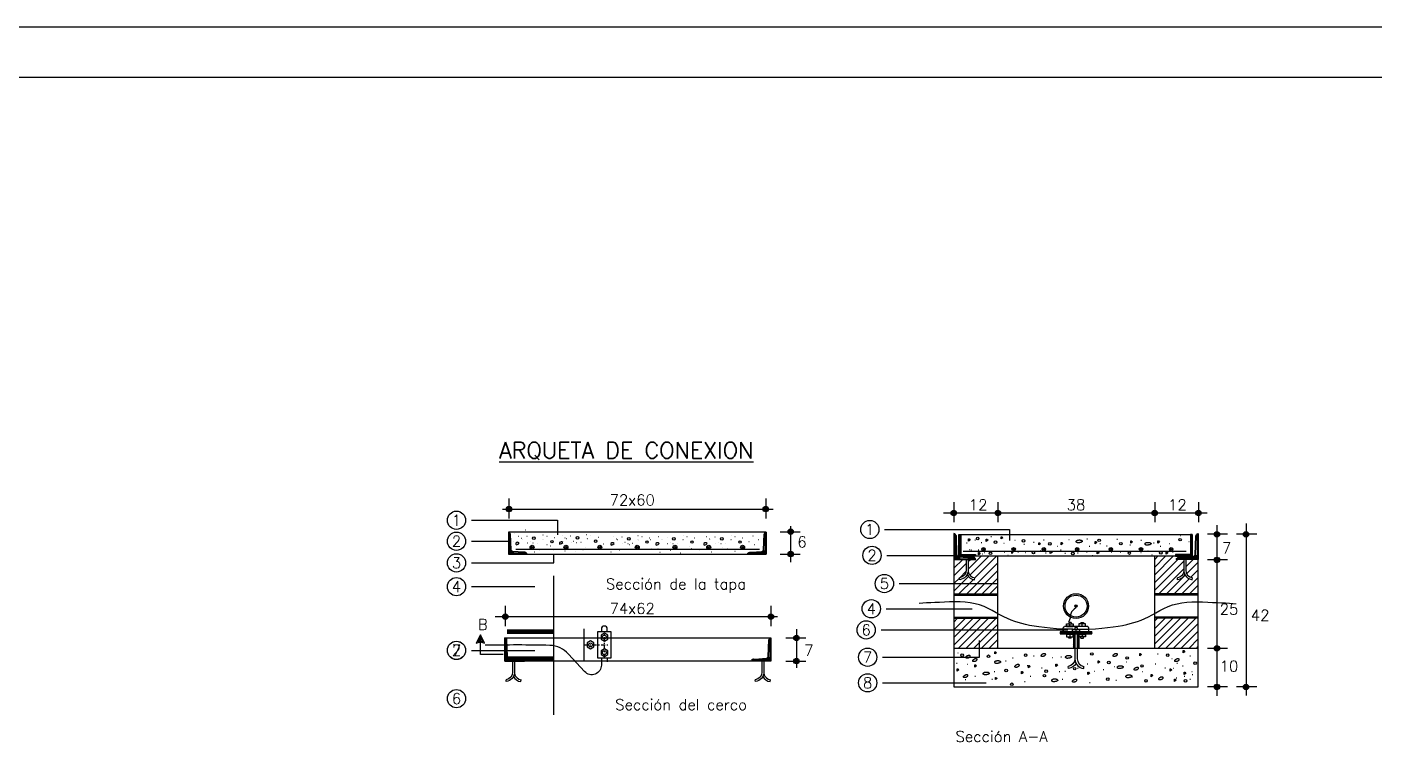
# Model space of a CAD drawing. Header units: millimetres. Extents: x 307650 to 308070, y 120844 to 121141.
# Drawn here: x 307802.7 to 307936.6, y 121069.4 to 121141 of the extents above; entities that cross this region are included whole.
import ezdxf
from ezdxf.enums import TextEntityAlignment as Align

# ---------------------------------------------------------------- set-up
doc = ezdxf.new("R2010")
doc.units = ezdxf.units.MM
doc.linetypes.add('TRAZO_Y_PUNTO', pattern=[1, 0.5, -0.25, 0, -0.25])
for name, color, linetype in [('015', 1, 'Continuous'), ('018', 1, 'Continuous'), ('020', 1, 'Continuous'), ('04', 4, 'Continuous'), ('07', 6, 'Continuous'), ('NTE-1', 7, 'Continuous'), ('NTE-3', 3, 'Continuous'), ('NTE-4', 4, 'Continuous'), ('NTE-COTAS', 1, 'Continuous'), ('NTE-TEXTOS', 7, 'Continuous'), ('NTE-TRAMA1', 9, 'Continuous'), ('PTIERRA', 3, 'Continuous')]:
    doc.layers.add(name, color=color, linetype=linetype)
doc.styles.add('NTE-ROM14', font='ROMAND8.shx', dxfattribs={"height": 1.4})
doc.styles.add('NTE-SIM14', font='SIMPLEX8.shx', dxfattribs={"height": 1.4})
doc.styles.add('ROMANS', font='romans', dxfattribs={"height": 6})

# ---------------------------------------------------------------- blocks, each defined once
blk = doc.blocks.new('A1')
at = {"layer": '015'}
blk.add_lwpolyline([(-841, 0), (-841, 594), (0, 594), (0, 0)], close=True, dxfattribs=at)
at = {"layer": '07'}
blk.add_lwpolyline([(-816, 10), (-816, 584), (-10, 584), (-10, 10)], close=True, dxfattribs=at)
blk = doc.blocks.new('TU')
at = {"layer": '020'}
blk.add_lwpolyline([(0.43, -0.25), (0.43, 0.25), (0, 0.5), (-0.43, 0.25), (-0.43, -0.25), (0, -0.5)], close=True, dxfattribs=at)
blk.add_circle((0, 0), 0.25, dxfattribs=at)
blk = doc.blocks.new('T')
at = {"layer": 'NTE-COTAS'}
blk.add_line((0, 1.37), (0, -1.21), dxfattribs=at)
for radius in [0.35, 0.3, 0.25, 0.2, 0.15, 0.0996, 0.0496]:
    blk.add_circle((0, 0), radius, dxfattribs=at)
blk = doc.blocks.new('A$C61DE634C')
at = {"layer": 'NTE-TRAMA1'}
h = blk.add_hatch(dxfattribs=at)
h.set_pattern_fill('_U,_O', color=256, scale=0.719789, angle=45, pattern_type=0)
h.set_pattern_definition([(45, (-363.9973, -172.7912), (-0.5089678, 0.5089678), [])])
h.paths.add_polyline_path([(121.36, 136.85), (121.36, 141.41), (119.7, 141.41), (119.7, 139.99, 0.375547), (120.59, 138.98), (120.55, 138.73, -0.244051), (119.59, 139.4, -0.244051), (118.63, 138.73), (118.59, 138.98, 0.323835), (119.46, 139.81, -0.03674), (119.44, 139.99), (119.44, 141.41), (118.43, 141.41, -0.433647), (118.96, 141.7), (120.55, 141.82), (120.55, 141.83), (115.56, 141.83), (115.56, 136.85)])
h.paths.add_polyline_path([(115.56, 133.62), (115.56, 129.66), (121.36, 129.66), (121.36, 133.62)])
h.paths.add_polyline_path([(88.99, 132.08), (88.99, 129.66), (94.77, 129.66), (94.77, 132.08)])
h.paths.add_polyline_path([(88.99, 133.62), (88.99, 132.08), (94.77, 132.08), (94.77, 133.62)])
h.paths.add_polyline_path([(94.77, 136.85), (94.77, 138.22), (88.99, 138.22), (88.99, 136.85)])
h.paths.add_polyline_path([(94.77, 138.22), (94.77, 141.83), (89.69, 141.83), (91.37, 141.7, -0.433647), (91.9, 141.41), (90.89, 141.41), (90.89, 139.99, -0.03674), (90.88, 139.81, 0.323835), (91.74, 138.98), (91.71, 138.73, -0.244051), (90.75, 139.4, -0.244051), (89.78, 138.73), (89.75, 138.98, 0.375547), (90.63, 139.99), (90.63, 141.41), (88.99, 141.41), (88.99, 138.22)])
h = blk.add_hatch(dxfattribs=at)
h.set_pattern_fill('ANSI31,_O', color=256, scale=0.972945, angle=90)
h.set_pattern_definition([(135, (-363.99729, -172.79123), (-0.085997018, -0.085997018), [])])
h.paths.add_polyline_path([(107.28, 131.83), (103.06, 131.83), (103.06, 131.54), (103.91, 131.54), (103.91, 131.54), (104.8, 131.54), (104.8, 131.54), (105.53, 131.54), (105.53, 131.54), (106.42, 131.54), (106.42, 131.54), (107.28, 131.54)])
h = blk.add_hatch(dxfattribs=at)
h.set_pattern_fill('ANSI31', color=256, scale=0.972945, style=0)
h.set_pattern_definition([(135, (564.60553, -126.86668), (0.085997018, 0.085997018), [])])
h.paths.add_polyline_path([(105.33, 131.54), (105.52, 131.54), (105.52, 129.66), (105.33, 129.66)])
h.paths.add_polyline_path([(104.81, 131.54), (105.01, 131.54), (105.01, 129.66), (104.81, 129.66)])
at = {"layer": '015', "linetype": 'Continuous'}
for centre in [(23.09, 146.61), (77.85, 145.38), (23.09, 143.83), (78.14, 141.96), (23.09, 140.96), (79.78, 138.22), (23.09, 137.81), (78.04, 134.88), (77.36, 132.08), (23.09, 129.37), (23.09, 129.36), (77.56, 128.46), (77.56, 125.07), (23.09, 122.97)]:
    blk.add_circle(centre, 1.21, dxfattribs=at)
at = {"layer": '018'}
for p, q in [((103.47, 131.97), (103.47, 132.36)), ((104.74, 132.17), (103.47, 132.17)), ((106.72, 132.51), (103.62, 132.51)), ((105.6, 132.17), (106.86, 132.17)), ((106.86, 131.97), (106.86, 132.36))]:
    blk.add_line(p, q, dxfattribs=at)
at = {"layer": '018', "linetype": 'TRAZO_Y_PUNTO'}
for p, q in [((42.68, 128.37), (42.68, 131.82)), ((40.01, 130.09), (43.13, 130.09))]:
    blk.add_line(p, q, dxfattribs=at)
at = {"layer": '018'}
for centre, start, end in [((103.62, 132.36), 90, 180), ((106.72, 132.36), 0, 90), ((103.62, 131.97), 180, 270), ((106.72, 131.97), 270, 0)]:
    blk.add_arc(centre, 0.146, start, end, dxfattribs=at)
at = {"layer": '020'}
for p, q in [((104.2, 133.06), (104.2, 132.87)), ((104.52, 133.06), (104.2, 133.06)), ((104.36, 132.56), (104.36, 132.87)), ((104.52, 133.06), (104.52, 132.87)), ((105.01, 132.38), (105.01, 132.19)), ((105.33, 132.38), (105.01, 132.38)), ((105.17, 131.88), (105.17, 132.19)), ((105.33, 132.38), (105.33, 132.19)), ((105.82, 133.06), (106.14, 133.06)), ((105.82, 133.06), (105.82, 132.87)), ((105.98, 132.56), (105.98, 132.87)), ((106.14, 133.06), (106.14, 132.87)), ((104.2, 130.98), (104.2, 131.17)), ((104.52, 130.98), (104.2, 130.98)), ((104.36, 131.48), (104.36, 131.17)), ((104.52, 130.98), (104.52, 131.17)), ((104.81, 131.54), (104.81, 129.66)), ((105.52, 131.54), (105.52, 129.66)), ((105.82, 130.98), (105.82, 131.17)), ((105.82, 130.98), (106.14, 130.98)), ((105.98, 131.48), (105.98, 131.17)), ((106.14, 130.98), (106.14, 131.17)), ((104.16, 126.98), (104.12, 127.23)), ((106.18, 126.98), (106.21, 127.23))]:
    blk.add_line(p, q, dxfattribs=at)
for points in [[(104.8, 132.56), (103.91, 132.56), (103.91, 132.87), (104.8, 132.87)], [(105.61, 131.88), (104.72, 131.88), (104.72, 132.19), (105.61, 132.19)], [(105.53, 132.56), (106.42, 132.56), (106.42, 132.87), (105.53, 132.87)], [(41.29, 129.84), (41.29, 130.35), (40.84, 130.61), (40.39, 130.35), (40.39, 129.84), (40.84, 129.58)], [(41.79, 128.37), (43.56, 128.37), (43.56, 131.82), (41.79, 131.82)], [(104.8, 131.48), (103.91, 131.48), (103.91, 131.17), (104.8, 131.17)], [(105.53, 131.48), (106.42, 131.48), (106.42, 131.17), (105.53, 131.17)]]:
    blk.add_lwpolyline(points, close=True, dxfattribs=at)
for points in [[(105.01, 129.66), (105.01, 128.24, -0.375547), (104.12, 127.23, -0.414773)], [(105.01, 129.66), (105.01, 128.24, 0.389445), (106.18, 126.97, -2.23932)], [(105.33, 129.66), (105.33, 128.24, 0.375547), (106.21, 127.23, 0.414773)], [(105.17, 127.63, -0.25001), (104.16, 126.97)]]:
    blk.add_lwpolyline(points, format="xyb", dxfattribs=at)
blk.add_circle((40.84, 130.09), 0.257, dxfattribs=at)
at = {"layer": 'NTE-1'}
for p, q in [((88.99, 144.85), (88.99, 124.54)), ((121.36, 124.54), (121.36, 144.75)), ((52.76, 142.26), (52.72, 142.26)), ((94.77, 141.83), (94.77, 129.66)), ((107.3, 141.93), (107.38, 141.93)), ((115.56, 141.83), (115.56, 129.66)), ((35.96, 139.24), (35.96, 120.81)), ((89.78, 138.73), (89.75, 138.98)), ((91.71, 138.73), (91.74, 138.98)), ((118.63, 138.73), (118.59, 138.98)), ((120.55, 138.73), (120.59, 138.98)), ((88.99, 136.85), (94.77, 136.85)), ((88.99, 136.8), (94.77, 136.8)), ((88.99, 136.75), (94.77, 136.75)), ((88.99, 136.69), (94.77, 136.69)), ((121.34, 136.85), (115.56, 136.85)), ((121.34, 136.8), (115.56, 136.8)), ((121.34, 136.75), (115.56, 136.75)), ((121.34, 136.69), (115.56, 136.69)), ((29.81, 132.1), (35.98, 132.1)), ((40.01, 127.99), (40.01, 132.2)), ((88.99, 133.78), (94.77, 133.78)), ((88.99, 133.72), (94.77, 133.72)), ((88.99, 133.67), (94.77, 133.67)), ((88.99, 133.62), (94.77, 133.62)), ((121.34, 133.78), (115.56, 133.78)), ((121.34, 133.72), (115.56, 133.72)), ((121.34, 133.67), (115.56, 133.67)), ((121.34, 133.62), (115.56, 133.62)), ((29.81, 132.05), (35.98, 132.05)), ((29.81, 132), (35.98, 132)), ((29.81, 131.95), (35.98, 131.95)), ((29.81, 131.9), (35.98, 131.9)), ((29.81, 131.84), (35.98, 131.84)), ((29.81, 131.79), (35.98, 131.79)), ((29.81, 131.74), (35.98, 131.74)), ((29.81, 131.69), (35.98, 131.69)), ((29.81, 131.64), (35.98, 131.64)), ((25.06, 129.37), (29.53, 129.37)), ((29.81, 128.5), (35.98, 128.5)), ((88.99, 129.66), (121.34, 129.66)), ((29.81, 128.45), (35.98, 128.45)), ((29.81, 128.4), (35.98, 128.4)), ((29.81, 128.35), (35.98, 128.35)), ((29.81, 128.29), (35.98, 128.29)), ((29.81, 128.24), (35.98, 128.24)), ((29.81, 128.19), (35.98, 128.19)), ((29.81, 128.14), (35.98, 128.14)), ((29.81, 128.09), (35.98, 128.09)), ((29.81, 128.04), (35.98, 128.04)), ((29.68, 125.23), (29.65, 125.48)), ((31.61, 125.23), (31.64, 125.48)), ((62.71, 125.23), (62.68, 125.48)), ((64.64, 125.23), (64.67, 125.48)), ((88.99, 124.54), (121.36, 124.54))]:
    blk.add_line(p, q, dxfattribs=at)
for points in [[(29.98, 145.05), (29.98, 142.12), (64.12, 142.12), (64.12, 145.05)], [(89.9, 144.72), (89.9, 142.15), (89.9, 142.09), (91.85, 142.09), (91.85, 141.83), (89.66, 141.83), (89.66, 144.72)], [(120.55, 144.72), (120.55, 141.83), (89.66, 141.83), (89.66, 144.72)], [(89.85, 144.67), (89.85, 142.04), (91.79, 142.04), (91.79, 141.88), (89.71, 141.88), (89.71, 144.67)], [(89.79, 144.62), (89.79, 141.99), (91.74, 141.99), (91.74, 141.93), (89.76, 141.93), (89.76, 144.62)], [(120.32, 144.72), (120.32, 142.15), (120.32, 142.09), (118.35, 142.09), (118.35, 141.83), (120.56, 141.83), (120.56, 144.72)], [(120.37, 144.67), (120.37, 142.04), (118.4, 142.04), (118.4, 141.88), (120.51, 141.88), (120.51, 144.67)], [(120.43, 144.62), (120.43, 141.99), (118.47, 141.99), (118.47, 141.93), (120.46, 141.93), (120.46, 144.62)], [(64.73, 131.01), (64.73, 127.95), (29.5, 127.95), (29.5, 131.01)], [(103.06, 131.54), (107.28, 131.54), (107.28, 131.83), (103.06, 131.83)]]:
    blk.add_lwpolyline(points, close=True, dxfattribs=at)
for points in [[(29.98, 145.03), (29.98, 142.12), (32.44, 142.12, 0.433647), (32, 142.37), (30.54, 142.48, -0.365816), (30.32, 142.69), (30.25, 144.77, 0.246851), (29.98, 145.03, -4.721301)], [(64.12, 145.03), (64.12, 142.12), (61.66, 142.12, -0.433647), (62.1, 142.37), (63.56, 142.48, 0.365816), (63.78, 142.69), (63.85, 144.77, -0.246851), (64.12, 145.03, 4.721301)], [(88.99, 144.85), (88.99, 141.41), (91.9, 141.41, 0.433647), (91.37, 141.7), (89.65, 141.83, -0.365816), (89.39, 142.09), (89.31, 144.54, 0.246851), (88.99, 144.85, -4.721301)], [(121.34, 144.85), (121.34, 141.41), (118.43, 141.41, -0.433647), (118.96, 141.7), (120.68, 141.83, 0.365816), (120.95, 142.09), (121.02, 144.54, -0.246851), (121.34, 144.85, 4.721301)], [(90.63, 141.41), (90.63, 139.99, -0.375547), (89.75, 138.98, -0.414773)], [(90.89, 141.41), (90.89, 139.99, -0.375547), (89.78, 138.73, 2.23932)], [(119.44, 141.41), (119.44, 139.99, 0.375547), (120.55, 138.73, -2.23932)], [(119.7, 141.41), (119.7, 139.99, 0.375547), (120.59, 138.98, 0.414773)], [(90.75, 139.4, 0.244051), (91.71, 138.73, -2.051493)], [(90.88, 139.81, 0.323835), (91.74, 138.98, 0.375547)], [(119.46, 139.81, -0.323835), (118.59, 138.98, -0.375547)], [(119.59, 139.4, -0.244051), (118.63, 138.73, 2.051493)], [(29.5, 131.04), (29.5, 127.95), (32.11, 127.95, 0.433647), (31.64, 128.21), (30.09, 128.33, -0.365816), (29.85, 128.56), (29.78, 130.76, 0.246851), (29.5, 131.04, -4.721301)], [(64.73, 131.04), (64.73, 127.95), (62.12, 127.95, -0.433647), (62.6, 128.21), (64.14, 128.33, 0.365816), (64.38, 128.56), (64.45, 130.76, -0.246851), (64.73, 131.04, 4.721301)], [(30.53, 127.91), (30.53, 126.49, -0.375547), (29.65, 125.48, -0.414773)], [(30.79, 127.91), (30.79, 126.49, -0.375547), (29.68, 125.23, 2.23932)], [(63.56, 127.91), (63.56, 126.49, -0.375547), (62.68, 125.48, -0.414773)], [(63.82, 127.91), (63.82, 126.49, -0.375547), (62.71, 125.23, 2.23932)], [(30.64, 125.9, 0.244051), (31.61, 125.23, -2.051493)], [(30.77, 126.31, 0.323835), (31.64, 125.48, 0.375547)], [(63.68, 125.9, 0.244051), (64.64, 125.23, -2.051493)], [(63.81, 126.31, 0.323835), (64.67, 125.48, 0.375547)]]:
    blk.add_lwpolyline(points, format="xyb", dxfattribs=at)
for points in [[(29.98, 142.12), (32.44, 142.12, 0.433647), (32, 142.37), (30.54, 142.48, -0.365816), (30.32, 142.69), (30.25, 144.77, 0.246851), (29.98, 145.03)], [(30.07, 142.21), (32.3, 142.21, 0.316836), (32.01, 142.28), (30.53, 142.39, -0.368225), (30.23, 142.69), (30.17, 144.75, 0.132652), (30.07, 144.89)], [(64.12, 142.12), (61.66, 142.12, -0.433647), (62.1, 142.37), (63.56, 142.48, 0.365816), (63.78, 142.69), (63.85, 144.77, -0.246851), (64.12, 145.03)], [(64.03, 142.21), (61.8, 142.21, -0.316836), (62.09, 142.28), (63.57, 142.39, 0.368225), (63.87, 142.69), (63.94, 144.75, -0.132652), (64.03, 144.89)], [(88.99, 141.41), (91.9, 141.41, 0.433647), (91.37, 141.7), (89.65, 141.83, -0.365816), (89.39, 142.09), (89.31, 144.54, 0.246851), (88.99, 144.85)], [(89.1, 141.51), (91.74, 141.51, 0.316836), (91.39, 141.59), (89.65, 141.73, -0.368225), (89.29, 142.08), (89.21, 144.52, 0.132652), (89.1, 144.68)], [(121.34, 141.41), (118.43, 141.41, -0.433647), (118.96, 141.7), (120.68, 141.83, 0.365816), (120.95, 142.09), (121.02, 144.54, -0.246851), (121.34, 144.85)], [(121.24, 141.51), (118.6, 141.51, -0.316836), (118.95, 141.59), (120.69, 141.73, 0.368225), (121.05, 142.08), (121.13, 144.52, -0.132652), (121.24, 144.68)], [(30.16, 142.29), (30.67, 142.29), (30.53, 142.3, -0.317808), (30.16, 142.61)], [(63.94, 142.29), (63.43, 142.29), (63.57, 142.3, 0.317808), (63.94, 142.61)], [(89.2, 141.61), (89.81, 141.61), (89.64, 141.62, -0.317808), (89.2, 141.98)], [(121.13, 141.61), (120.53, 141.61), (120.7, 141.62, 0.317808), (121.13, 141.98)], [(29.5, 127.95), (32.11, 127.95, 0.433647), (31.64, 128.21), (30.09, 128.33, -0.365816), (29.85, 128.56), (29.78, 130.76, 0.246851), (29.5, 131.04)], [(29.59, 128.05), (31.96, 128.05, 0.316836), (31.65, 128.12), (30.08, 128.24, -0.368225), (29.76, 128.56), (29.69, 130.75, 0.132652), (29.59, 130.89)], [(64.73, 127.95), (62.12, 127.95, -0.433647), (62.6, 128.21), (64.14, 128.33, 0.365816), (64.38, 128.56), (64.45, 130.76, -0.246851), (64.73, 131.04)], [(64.64, 128.05), (62.27, 128.05, -0.316836), (62.59, 128.12), (64.15, 128.24, 0.368225), (64.47, 128.56), (64.54, 130.75, -0.132652), (64.64, 130.89)], [(29.68, 128.14), (30.23, 128.14), (30.08, 128.15, -0.317808), (29.68, 128.47)], [(64.55, 128.14), (64.01, 128.14), (64.16, 128.15, 0.317808), (64.55, 128.47)]]:
    blk.add_lwpolyline(points, format="xyb", close=True, dxfattribs=at)
for radius in [1.65, 1.46, 0.159, 0.108, 0.0566]:
    blk.add_circle((105.17, 135.23), radius, dxfattribs=at)
at = {"layer": 'NTE-3'}
blk.add_line((43.07, 128.37), (43.07, 127.85), dxfattribs=at)
at = {"layer": 'NTE-3', "color": 6}
for points in [[(103.47, 132.17), (102.58, 132.24), (101.75, 132.31), (100.98, 132.39), (100.26, 132.48), (99.61, 132.58), (99, 132.68), (98.46, 132.79), (97.97, 132.91), (97.51, 133.04), (97.04, 133.2), (96.56, 133.38), (96.07, 133.58), (95.58, 133.81), (95.08, 134.06), (94.58, 134.34), (94.06, 134.64), (93.53, 134.93), (92.98, 135.18), (92.4, 135.39), (91.79, 135.55), (91.16, 135.68), (90.5, 135.76), (89.82, 135.8), (89.11, 135.8), (88.4, 135.78), (87.73, 135.76), (87.09, 135.73), (86.48, 135.71), (85.91, 135.68), (85.36, 135.66), (84.85, 135.63), (84.38, 135.6)], [(106.86, 132.17), (107.75, 132.24), (108.58, 132.31), (109.35, 132.39), (110.07, 132.48), (110.73, 132.58), (111.33, 132.68), (111.88, 132.79), (112.36, 132.91), (112.83, 133.04), (113.3, 133.2), (113.78, 133.38), (114.26, 133.58), (114.75, 133.81), (115.25, 134.06), (115.76, 134.34), (116.27, 134.64), (116.8, 134.93), (117.36, 135.18), (117.94, 135.39), (118.55, 135.55), (119.18, 135.68), (119.84, 135.76), (120.52, 135.8), (121.23, 135.8), (121.93, 135.78), (122.61, 135.76), (123.25, 135.73), (123.85, 135.71), (124.43, 135.68), (124.97, 135.66), (125.48, 135.63), (125.96, 135.6)]]:
    blk.add_lwpolyline(points, dxfattribs=at)
for points in [[(43.07, 131.82), (43.07, 132.2, 1), (42.29, 132.2), (42.29, 131.82)], [(42.29, 128.37), (42.29, 127.42, -0.681933), (40.06, 126.55), (37.92, 128.86, 0.203155), (35.47, 130.03, 0.010842), (26.91, 130.04, 0.010842)]]:
    blk.add_lwpolyline(points, format="xyb", dxfattribs=at)
at = {"layer": 'NTE-3', "color": 6, "start_tangent": (1, 0), "end_tangent": (1, 0)}
blk.add_spline([(105.17, 135.23), (104.7, 134.61), (104.31, 133.43), (104.24, 133.06)], degree=3, dxfattribs=at)
at = {"layer": 'NTE-4'}
for p, q in [((30.97, 142.76), (63.23, 142.76)), ((90.21, 142.53), (119.77, 142.51))]:
    blk.add_line(p, q, dxfattribs=at)
for centre, radius in [((33.11, 143.03), 0.261), ((33.11, 143.03), 0.106), ((37.59, 143.03), 0.261), ((37.59, 143.03), 0.106), ((42.08, 143.03), 0.261), ((42.08, 143.03), 0.106), ((47.03, 143.03), 0.261), ((47.03, 143.03), 0.106), ((52.03, 143.03), 0.261), ((52.03, 143.03), 0.106), ((56.51, 143.03), 0.261), ((56.51, 143.03), 0.106), ((60.99, 143.03), 0.261), ((60.99, 143.03), 0.106), ((92.91, 142.76), 0.233), ((92.91, 142.76), 0.0949), ((96.9, 142.76), 0.233), ((96.9, 142.76), 0.0949), ((100.9, 142.76), 0.233), ((100.9, 142.76), 0.0949), ((105.32, 142.76), 0.233), ((105.32, 142.76), 0.0949), ((109.78, 142.76), 0.233), ((109.78, 142.76), 0.0949), ((113.77, 142.76), 0.233), ((113.77, 142.76), 0.0949), ((117.77, 142.76), 0.233), ((117.77, 142.76), 0.0949)]:
    blk.add_circle(centre, radius, dxfattribs=at)
at = {"layer": 'NTE-COTAS'}
for p, q in [((29.2, 148.08), (65.06, 148.08)), ((87.61, 147.58), (122.53, 147.58)), ((67.36, 145.82), (67.36, 141.07)), ((123.83, 145.95), (123.83, 123.33)), ((127.69, 146.16), (127.69, 123.38)), ((28.2, 133.84), (65.62, 133.84)), ((68.13, 132.16), (68.13, 127.05))]:
    blk.add_line(p, q, dxfattribs=at)
at = {"layer": 'NTE-TEXTOS'}
for p, q in [((25.06, 146.61), (36.48, 146.61)), ((36.48, 146.61), (36.48, 144.67)), ((79.81, 145.38), (96.35, 145.38)), ((96.35, 145.38), (96.35, 143.93)), ((25.06, 143.83), (30.03, 143.83)), ((35.98, 140.96), (35.98, 142.09)), ((80.1, 141.96), (89.29, 141.96)), ((25.06, 140.96), (35.98, 140.96)), ((25.06, 137.81), (33.47, 137.81)), ((81.75, 138.22), (94.8, 138.22)), ((80.01, 134.88), (91.42, 134.88)), ((79.33, 132.08), (104.09, 132.08)), ((26.25, 128.8), (26.25, 131.42)), ((92.39, 128.46), (92.39, 130.68)), ((25.06, 129.36), (33.47, 129.36)), ((29.28, 128.8), (26.25, 128.8)), ((79.52, 128.46), (92.39, 128.46)), ((79.52, 125.07), (93.26, 125.07))]:
    blk.add_line(p, q, dxfattribs=at)
for points in [[(26.8, 130.32), (26.25, 131.42), (25.71, 130.32), (26.25, 130.48)], [(26.56, 130.52), (26.25, 131.14), (25.95, 130.52), (26.25, 130.61)], [(26.32, 130.72), (26.25, 130.86), (26.18, 130.72), (26.25, 130.74)]]:
    blk.add_lwpolyline(points, close=True, dxfattribs=at)
at = {"layer": 'NTE-TRAMA1'}
for p, q in [((30.74, 144.83), (30.71, 144.83)), ((32.22, 145.28), (32.18, 145.28)), ((34.59, 144.62), (34.55, 144.62)), ((40.36, 144.69), (40.33, 144.69)), ((47.17, 144.56), (47.13, 144.56)), ((53.14, 144.56), (53.1, 144.56)), ((59.49, 144.56), (59.46, 144.56)), ((118.99, 144.57), (119.06, 144.57)), ((30.61, 143.8), (30.58, 143.8)), ((31.33, 144.47), (31.3, 144.47)), ((31.71, 144.19), (31.68, 144.19)), ((31.9, 144.06), (31.86, 144.06)), ((32.46, 144.44), (32.43, 144.44)), ((32.52, 143.56), (32.49, 143.56)), ((32.87, 143.75), (32.83, 143.75)), ((33.24, 143.56), (33.21, 143.56)), ((33.83, 143.59), (33.8, 143.59)), ((34.55, 144.06), (34.52, 144.06)), ((34.68, 144.06), (34.65, 144.06)), ((35.09, 144.47), (35.05, 144.47)), ((35.1, 143.36), (35.07, 143.36)), ((35.55, 143.16), (35.52, 143.16)), ((36.12, 144.28), (36.09, 144.28)), ((37.11, 144.53), (37.08, 144.53)), ((37.48, 144.25), (37.45, 144.25)), ((37.67, 144.13), (37.64, 144.13)), ((38.24, 144.5), (38.2, 144.5)), ((38.3, 143.62), (38.27, 143.62)), ((38.64, 143.81), (38.61, 143.81)), ((39.02, 143.62), (38.99, 143.62)), ((39.61, 143.66), (39.58, 143.66)), ((40.24, 143.03), (40.21, 143.03)), ((40.33, 144.13), (40.3, 144.13)), ((40.46, 144.13), (40.42, 144.13)), ((40.86, 144.53), (40.83, 144.53)), ((41.9, 144.34), (41.86, 144.34)), ((42.61, 143.42), (42.58, 143.42)), ((43.91, 144.4), (43.88, 144.4)), ((44.29, 144.12), (44.26, 144.12)), ((44.48, 144), (44.44, 144)), ((45.04, 144.37), (45.01, 144.37)), ((45.1, 143.5), (45.07, 143.5)), ((45.45, 143.68), (45.41, 143.68)), ((45.82, 143.5), (45.79, 143.5)), ((46.02, 143.36), (45.98, 143.36)), ((46.42, 143.53), (46.38, 143.53)), ((47.13, 144), (47.1, 144)), ((47.17, 143.93), (47.14, 143.93)), ((47.26, 144), (47.23, 144)), ((47.67, 144.4), (47.64, 144.4)), ((48.7, 144.22), (48.67, 144.22)), ((48.78, 144), (48.74, 144)), ((48.9, 142.91), (48.87, 142.91)), ((49.8, 142.78), (49.77, 142.78)), ((49.88, 144.4), (49.85, 144.4)), ((50.26, 144.12), (50.23, 144.12)), ((50.44, 144), (50.41, 144)), ((51.01, 144.37), (50.98, 144.37)), ((51.07, 143.5), (51.04, 143.5)), ((51.41, 143.68), (51.38, 143.68)), ((51.79, 143.5), (51.76, 143.5)), ((52.38, 143.53), (52.35, 143.53)), ((53.1, 144), (53.07, 144)), ((53.23, 144), (53.2, 144)), ((53.64, 144.4), (53.6, 144.4)), ((53.98, 143.1), (53.94, 143.1)), ((54.23, 142.84), (54.2, 142.84)), ((54.67, 144.22), (54.64, 144.22)), ((56.24, 144.4), (56.2, 144.4)), ((56.61, 144.12), (56.58, 144.12)), ((56.8, 144), (56.77, 144)), ((57.36, 144.37), (57.33, 144.37)), ((57.42, 143.5), (57.39, 143.5)), ((57.77, 143.68), (57.74, 143.68)), ((58.14, 143.5), (58.11, 143.5)), ((58.34, 143.03), (58.31, 143.03)), ((58.74, 143.53), (58.71, 143.53)), ((59.05, 142.78), (59.01, 142.78)), ((59.46, 144), (59.43, 144)), ((59.58, 144), (59.55, 144)), ((59.99, 144.4), (59.96, 144.4)), ((61.02, 144.22), (60.99, 144.22)), ((61.87, 143.74), (61.84, 143.74)), ((62.38, 144.51), (62.35, 144.51)), ((62.58, 143.36), (62.54, 143.36)), ((63.09, 144), (63.06, 144)), ((90.67, 143.63), (90.74, 143.63)), ((91.76, 144), (91.84, 144)), ((92.6, 143.64), (92.68, 143.64)), ((93.9, 144.44), (93.98, 144.44)), ((95.58, 143.56), (95.66, 143.56)), ((97.04, 143.99), (97.12, 143.99)), ((98.24, 143.42), (98.32, 143.42)), ((99.55, 143.69), (99.62, 143.69)), ((100.85, 144.02), (100.93, 144.02)), ((102.69, 143.19), (102.76, 143.19)), ((104.2, 144.04), (104.27, 144.04)), ((106.6, 144.16), (106.67, 144.16)), ((106.92, 143.17), (107, 143.17)), ((108.33, 143.55), (108.4, 143.55)), ((109.22, 143.24), (109.29, 143.24)), ((110.57, 144.09), (110.65, 144.09)), ((112.3, 143.37), (112.38, 143.37)), ((113.76, 143.96), (113.84, 143.96)), ((115.44, 143.6), (115.51, 143.6)), ((116.33, 143.19), (116.4, 143.19)), ((117.53, 143.52), (117.6, 143.52)), ((120.1, 143.8), (120.17, 143.8)), ((33.44, 142.39), (33.4, 142.39)), ((34.14, 142.59), (34.11, 142.59)), ((36, 142.65), (35.97, 142.65)), ((37.48, 142.52), (37.45, 142.52)), ((38.83, 142.46), (38.8, 142.46)), ((39.85, 142.71), (39.82, 142.71)), ((43.58, 142.39), (43.55, 142.39)), ((44.73, 142.65), (44.7, 142.65)), ((50.06, 142.33), (50.03, 142.33)), ((51.47, 142.59), (51.44, 142.59)), ((55.26, 142.65), (55.23, 142.65)), ((56.86, 142.39), (56.83, 142.39)), ((60.01, 142.46), (59.98, 142.46)), ((90.99, 142.74), (91.06, 142.74)), ((91.25, 142.69), (91.33, 142.69)), ((92.19, 142.7), (92.27, 142.7)), ((92.72, 142.18), (92.79, 142.18)), ((92.98, 142.34), (93.05, 142.34)), ((95.07, 142.51), (95.14, 142.51)), ((95.64, 142.41), (95.72, 142.41)), ((96.11, 142), (96.19, 142)), ((97.47, 142.43), (97.55, 142.43)), ((98.41, 142.33), (98.49, 142.33)), ((100.45, 142.61), (100.52, 142.61)), ((101.13, 142.3), (101.21, 142.3)), ((103.11, 142.68), (103.19, 142.68)), ((103.69, 142.26), (103.77, 142.26)), ((105.36, 142.28), (105.44, 142.28)), ((106.56, 142.44), (106.64, 142.44)), ((109.81, 142.36), (109.88, 142.36)), ((111.01, 142.42), (111.08, 142.42)), ((113.73, 142.34), (113.8, 142.34)), ((114.66, 142.56), (114.74, 142.56)), ((115.19, 142.09), (115.27, 142.09)), ((117.96, 142.43), (118.03, 142.43)), ((105.01, 131.54), (105.01, 129.66)), ((105.33, 131.54), (105.33, 129.66)), ((89.49, 129.04), (89.56, 129.04)), ((99.54, 128.66), (99.62, 128.66)), ((103.17, 128.51), (103.25, 128.51)), ((115.95, 128.89), (116.03, 128.89)), ((120.26, 128.66), (120.34, 128.66)), ((89.34, 127.68), (89.41, 127.68)), ((90.77, 127.53), (90.85, 127.53)), ((95.84, 127.98), (95.91, 127.98)), ((96.75, 128.36), (96.82, 128.36)), ((98.71, 127.38), (98.79, 127.38)), ((100.6, 127.07), (100.68, 127.07)), ((102.04, 128.44), (102.11, 128.44)), ((105.37, 127), (105.44, 127)), ((106.65, 127.6), (106.73, 127.6)), ((108.77, 126.85), (108.84, 126.85)), ((110.21, 127.23), (110.28, 127.23)), ((111.79, 127.83), (111.87, 127.83)), ((115.65, 127.6), (115.73, 127.6)), ((116.94, 127.07), (117.01, 127.07)), ((117.84, 128.28), (117.92, 128.28)), ((118.07, 127), (118.14, 127)), ((118.52, 127.68), (118.6, 127.68)), ((119.28, 127.3), (119.35, 127.3)), ((90.47, 125.49), (90.55, 125.49)), ((91.76, 125.94), (91.83, 125.94)), ((94.02, 125.56), (94.1, 125.56)), ((94.33, 126.55), (94.4, 126.55)), ((98.33, 125.26), (98.41, 125.26)), ((99.09, 125.94), (99.17, 125.94)), ((102.95, 126.55), (103.02, 126.55)), ((103.32, 125.56), (103.4, 125.56)), ((103.7, 126.62), (103.78, 126.62)), ((106.95, 125.11), (107.03, 125.11)), ((107.56, 126.62), (107.63, 126.62)), ((110.43, 125.41), (110.51, 125.41)), ((112.55, 125.87), (112.63, 125.87)), ((113.91, 126.55), (113.99, 126.55)), ((118.45, 125.71), (118.52, 125.71)), ((119.51, 125.94), (119.58, 125.94)), ((120.26, 125.56), (120.34, 125.56)), ((120.49, 126.55), (120.56, 126.55)), ((120.56, 126.17), (120.64, 126.17))]:
    blk.add_line(p, q, dxfattribs=at)
for points in [[(31.1, 143.66), (30.95, 143.59), (30.95, 143.43), (31.03, 143.35), (31.24, 143.44), (31.39, 143.61), (31.28, 143.68), (31.19, 143.7)], [(36.88, 143.72), (36.73, 143.65), (36.73, 143.49), (36.8, 143.42), (37.02, 143.51), (37.16, 143.67), (37.06, 143.74), (36.97, 143.76)], [(43.68, 143.6), (43.53, 143.52), (43.53, 143.36), (43.61, 143.29), (43.82, 143.38), (43.97, 143.54), (43.86, 143.61), (43.77, 143.63)], [(49.65, 143.6), (49.5, 143.52), (49.5, 143.36), (49.58, 143.29), (49.79, 143.38), (49.94, 143.54), (49.83, 143.61), (49.74, 143.63)], [(56, 143.6), (55.86, 143.52), (55.86, 143.36), (55.93, 143.29), (56.15, 143.38), (56.29, 143.54), (56.18, 143.61), (56.09, 143.63)], [(91, 144.14), (91.16, 143.99), (90.93, 143.84), (90.93, 144.14)], [(93.36, 144.11), (93.51, 143.95), (93.28, 143.8), (93.28, 144.11)], [(95.34, 144.43), (95.49, 144.28), (95.26, 144.13), (95.26, 144.43)], [(100.31, 143.63), (100.46, 143.48), (100.23, 143.33), (100.23, 143.63)], [(103.28, 143.66), (103.44, 143.51), (103.21, 143.35), (103.21, 143.66)], [(105.48, 143.99), (105.51, 143.99), (105.56, 144), (105.6, 144), (105.64, 144), (105.68, 144), (105.73, 143.99), (105.77, 143.98), (105.81, 143.97), (105.84, 143.96), (105.88, 143.95), (105.91, 143.93), (105.94, 143.91), (105.96, 143.89), (105.98, 143.87), (105.99, 143.85), (105.99, 143.82), (105.99, 143.8), (105.99, 143.78), (105.97, 143.77), (105.95, 143.75), (105.93, 143.73), (105.9, 143.71), (105.86, 143.7), (105.82, 143.68), (105.77, 143.67), (105.72, 143.66), (105.67, 143.64), (105.62, 143.63), (105.56, 143.63), (105.51, 143.62), (105.46, 143.62), (105.41, 143.62), (105.37, 143.63), (105.33, 143.63), (105.3, 143.64), (105.27, 143.66), (105.25, 143.67), (105.23, 143.69), (105.22, 143.71), (105.21, 143.73), (105.2, 143.75), (105.2, 143.77), (105.2, 143.79), (105.2, 143.82), (105.21, 143.84), (105.22, 143.86), (105.23, 143.88), (105.25, 143.9), (105.27, 143.91), (105.29, 143.93), (105.31, 143.94), (105.34, 143.95), (105.37, 143.97), (105.4, 143.97), (105.44, 143.98)], [(107.78, 143.8), (107.93, 143.65), (107.71, 143.5), (107.71, 143.8)], [(112.48, 143.88), (112.63, 143.73), (112.41, 143.58), (112.41, 143.88)], [(114.59, 143.67), (114.62, 143.68), (114.67, 143.68), (114.71, 143.68), (114.75, 143.68), (114.79, 143.68), (114.84, 143.68), (114.88, 143.67), (114.92, 143.66), (114.95, 143.65), (114.99, 143.63), (115.02, 143.61), (115.05, 143.59), (115.07, 143.57), (115.09, 143.55), (115.1, 143.53), (115.1, 143.51), (115.1, 143.49), (115.1, 143.47), (115.08, 143.45), (115.07, 143.43), (115.04, 143.42), (115.01, 143.4), (114.97, 143.38), (114.93, 143.37), (114.88, 143.35), (114.83, 143.34), (114.78, 143.33), (114.73, 143.32), (114.67, 143.31), (114.62, 143.31), (114.57, 143.3), (114.52, 143.31), (114.48, 143.31), (114.44, 143.32), (114.41, 143.33), (114.39, 143.34), (114.36, 143.36), (114.34, 143.38), (114.33, 143.4), (114.32, 143.42), (114.31, 143.44), (114.31, 143.46), (114.31, 143.48), (114.31, 143.5), (114.32, 143.52), (114.33, 143.54), (114.34, 143.56), (114.36, 143.58), (114.38, 143.6), (114.4, 143.61), (114.42, 143.63), (114.45, 143.64), (114.48, 143.65), (114.51, 143.66), (114.55, 143.67)], [(116.09, 143.86), (116.24, 143.71), (116.01, 143.56), (116.01, 143.86)], [(92.32, 142.32), (92.48, 142.17), (92.25, 142.02), (92.25, 142.32)], [(96.71, 142.51), (96.86, 142.36), (96.64, 142.21), (96.64, 142.51)], [(101.83, 142.5), (101.99, 142.35), (101.76, 142.2), (101.76, 142.5)], [(108.05, 142.44), (108.21, 142.29), (107.98, 142.14), (107.98, 142.44)], [(117.2, 142.41), (117.35, 142.26), (117.12, 142.11), (117.12, 142.41)], [(103.91, 132.51), (104.8, 132.51), (104.8, 132.56), (103.91, 132.56)], [(106.42, 132.51), (105.53, 132.51), (105.53, 132.56), (106.42, 132.56)], [(103.91, 131.54), (104.8, 131.54), (104.8, 131.48), (103.91, 131.48)], [(104.72, 131.83), (105.61, 131.83), (105.61, 131.88), (104.72, 131.88)], [(106.42, 131.54), (105.53, 131.54), (105.53, 131.48), (106.42, 131.48)], [(91, 128.74), (91.03, 128.73), (91.06, 128.72), (91.08, 128.71), (91.1, 128.69), (91.11, 128.67), (91.11, 128.64), (91.12, 128.61), (91.11, 128.59), (91.11, 128.56), (91.1, 128.53), (91.08, 128.5), (91.06, 128.48), (91.04, 128.45), (91.02, 128.43), (90.98, 128.4), (90.95, 128.38), (90.91, 128.37), (90.87, 128.35), (90.82, 128.34), (90.78, 128.33), (90.73, 128.33), (90.69, 128.33), (90.65, 128.34), (90.62, 128.35), (90.6, 128.36), (90.58, 128.39), (90.57, 128.41), (90.57, 128.44), (90.57, 128.47), (90.58, 128.51), (90.6, 128.54), (90.63, 128.57), (90.67, 128.61), (90.71, 128.64), (90.76, 128.66), (90.81, 128.69), (90.86, 128.71), (90.91, 128.72), (90.96, 128.73)], [(94.48, 129.19), (94.63, 129.04), (94.4, 128.89), (94.4, 129.19)], [(100.98, 128.96), (101.01, 128.96), (101.04, 128.95), (101.06, 128.94), (101.08, 128.92), (101.09, 128.89), (101.1, 128.87), (101.1, 128.84), (101.09, 128.81), (101.09, 128.78), (101.08, 128.76), (101.06, 128.73), (101.05, 128.7), (101.02, 128.68), (101, 128.65), (100.97, 128.63), (100.93, 128.61), (100.89, 128.59), (100.85, 128.58), (100.8, 128.57), (100.76, 128.56), (100.71, 128.56), (100.67, 128.56), (100.63, 128.56), (100.6, 128.57), (100.58, 128.59), (100.56, 128.61), (100.55, 128.64), (100.55, 128.67), (100.55, 128.7), (100.57, 128.73), (100.59, 128.77), (100.62, 128.8), (100.65, 128.83), (100.7, 128.86), (100.74, 128.89), (100.79, 128.92), (100.84, 128.94), (100.89, 128.95), (100.94, 128.96)], [(104.06, 128.68), (104.1, 128.69), (104.14, 128.69), (104.18, 128.69), (104.23, 128.69), (104.27, 128.69), (104.31, 128.69), (104.35, 128.68), (104.39, 128.67), (104.43, 128.65), (104.46, 128.64), (104.49, 128.62), (104.52, 128.6), (104.54, 128.58), (104.56, 128.56), (104.57, 128.54), (104.58, 128.52), (104.58, 128.5), (104.57, 128.48), (104.56, 128.46), (104.54, 128.44), (104.52, 128.42), (104.49, 128.41), (104.45, 128.39), (104.41, 128.38), (104.36, 128.36), (104.31, 128.35), (104.26, 128.34), (104.2, 128.33), (104.15, 128.32), (104.1, 128.32), (104.05, 128.31), (104, 128.31), (103.96, 128.32), (103.92, 128.33), (103.89, 128.34), (103.86, 128.35), (103.84, 128.37), (103.82, 128.39), (103.8, 128.4), (103.79, 128.42), (103.79, 128.45), (103.78, 128.47), (103.78, 128.49), (103.79, 128.51), (103.79, 128.53), (103.8, 128.55), (103.82, 128.57), (103.83, 128.59), (103.85, 128.61), (103.87, 128.62), (103.9, 128.64), (103.93, 128.65), (103.96, 128.66), (103.99, 128.67), (104.02, 128.68)], [(110.51, 128.96), (110.54, 128.96), (110.57, 128.95), (110.59, 128.94), (110.61, 128.92), (110.62, 128.89), (110.62, 128.87), (110.62, 128.84), (110.62, 128.81), (110.61, 128.78), (110.6, 128.76), (110.59, 128.73), (110.57, 128.7), (110.55, 128.68), (110.52, 128.65), (110.49, 128.63), (110.46, 128.61), (110.42, 128.59), (110.37, 128.58), (110.33, 128.57), (110.28, 128.56), (110.24, 128.56), (110.2, 128.56), (110.16, 128.56), (110.13, 128.57), (110.11, 128.59), (110.09, 128.61), (110.08, 128.64), (110.07, 128.67), (110.08, 128.7), (110.09, 128.73), (110.11, 128.77), (110.14, 128.8), (110.18, 128.83), (110.22, 128.86), (110.27, 128.89), (110.32, 128.92), (110.37, 128.94), (110.42, 128.95), (110.47, 128.96)], [(113.68, 128.96), (113.83, 128.81), (113.61, 128.66), (113.61, 128.96)], [(119.43, 129.34), (119.58, 129.19), (119.35, 129.04), (119.35, 129.34)], [(89.49, 126.92), (89.64, 126.77), (89.41, 126.62), (89.41, 126.92)], [(91.91, 128.28), (91.94, 128.28), (91.97, 128.27), (91.99, 128.26), (92.01, 128.24), (92.02, 128.21), (92.02, 128.19), (92.02, 128.16), (92.02, 128.13), (92.01, 128.1), (92, 128.08), (91.99, 128.05), (91.97, 128.02), (91.95, 128), (91.92, 127.97), (91.89, 127.95), (91.86, 127.93), (91.82, 127.91), (91.77, 127.9), (91.73, 127.89), (91.68, 127.88), (91.64, 127.88), (91.6, 127.88), (91.56, 127.88), (91.53, 127.89), (91.5, 127.91), (91.49, 127.93), (91.48, 127.96), (91.47, 127.99), (91.48, 128.02), (91.49, 128.05), (91.51, 128.09), (91.54, 128.12), (91.58, 128.15), (91.62, 128.18), (91.67, 128.21), (91.72, 128.24), (91.77, 128.26), (91.82, 128.27), (91.87, 128.28)], [(91.83, 127.45), (91.98, 127.3), (91.76, 127.15), (91.76, 127.45)], [(94.66, 128), (94.7, 128.01), (94.74, 128.01), (94.78, 128.01), (94.83, 128.01), (94.87, 128.01), (94.91, 128.01), (94.95, 128), (94.99, 127.99), (95.03, 127.97), (95.06, 127.96), (95.09, 127.94), (95.12, 127.92), (95.14, 127.9), (95.16, 127.88), (95.17, 127.86), (95.18, 127.84), (95.18, 127.82), (95.17, 127.8), (95.16, 127.78), (95.14, 127.76), (95.12, 127.74), (95.09, 127.73), (95.05, 127.71), (95.01, 127.7), (94.96, 127.68), (94.91, 127.67), (94.86, 127.66), (94.8, 127.65), (94.75, 127.64), (94.7, 127.64), (94.65, 127.63), (94.6, 127.63), (94.56, 127.64), (94.52, 127.65), (94.49, 127.66), (94.46, 127.67), (94.44, 127.69), (94.42, 127.71), (94.41, 127.72), (94.39, 127.74), (94.39, 127.77), (94.38, 127.79), (94.38, 127.81), (94.39, 127.83), (94.39, 127.85), (94.4, 127.87), (94.42, 127.89), (94.43, 127.91), (94.45, 127.93), (94.48, 127.94), (94.5, 127.96), (94.53, 127.97), (94.56, 127.98), (94.59, 127.99), (94.62, 128)], [(97.5, 127.53), (97.54, 127.53), (97.56, 127.52), (97.59, 127.5), (97.6, 127.48), (97.61, 127.46), (97.62, 127.43), (97.62, 127.41), (97.62, 127.38), (97.61, 127.35), (97.6, 127.32), (97.58, 127.29), (97.57, 127.27), (97.54, 127.24), (97.52, 127.22), (97.49, 127.2), (97.45, 127.18), (97.41, 127.16), (97.37, 127.14), (97.32, 127.13), (97.28, 127.12), (97.23, 127.12), (97.19, 127.12), (97.16, 127.13), (97.12, 127.14), (97.1, 127.15), (97.08, 127.18), (97.07, 127.2), (97.07, 127.23), (97.07, 127.26), (97.09, 127.3), (97.11, 127.33), (97.14, 127.36), (97.17, 127.4), (97.22, 127.43), (97.26, 127.46), (97.31, 127.48), (97.37, 127.5), (97.42, 127.52), (97.46, 127.53)], [(98.94, 127.38), (99.09, 127.23), (98.86, 127.07), (98.86, 127.38)], [(102.57, 127.53), (102.72, 127.38), (102.49, 127.23), (102.49, 127.53)], [(108.16, 127.98), (108.32, 127.83), (108.09, 127.68), (108.09, 127.98)], [(110.92, 127.32), (110.96, 127.33), (111, 127.33), (111.04, 127.33), (111.08, 127.33), (111.13, 127.33), (111.17, 127.33), (111.21, 127.32), (111.25, 127.31), (111.29, 127.29), (111.32, 127.28), (111.35, 127.26), (111.38, 127.24), (111.4, 127.22), (111.42, 127.2), (111.43, 127.18), (111.44, 127.16), (111.44, 127.14), (111.43, 127.12), (111.42, 127.1), (111.4, 127.08), (111.37, 127.06), (111.34, 127.05), (111.31, 127.03), (111.27, 127.02), (111.22, 127), (111.17, 126.99), (111.12, 126.98), (111.06, 126.97), (111.01, 126.96), (110.95, 126.96), (110.9, 126.95), (110.86, 126.95), (110.81, 126.96), (110.78, 126.97), (110.75, 126.98), (110.72, 126.99), (110.7, 127.01), (110.68, 127.02), (110.66, 127.04), (110.65, 127.06), (110.64, 127.09), (110.64, 127.11), (110.64, 127.13), (110.65, 127.15), (110.65, 127.17), (110.66, 127.19), (110.68, 127.21), (110.69, 127.23), (110.71, 127.25), (110.73, 127.26), (110.76, 127.28), (110.78, 127.29), (110.81, 127.3), (110.85, 127.31), (110.88, 127.32)], [(113.31, 127.15), (113.34, 127.15), (113.37, 127.14), (113.39, 127.12), (113.4, 127.1), (113.42, 127.08), (113.42, 127.05), (113.42, 127.03), (113.42, 127), (113.41, 126.97), (113.4, 126.94), (113.39, 126.92), (113.37, 126.89), (113.35, 126.86), (113.32, 126.84), (113.29, 126.82), (113.26, 126.8), (113.22, 126.78), (113.17, 126.77), (113.13, 126.75), (113.08, 126.75), (113.04, 126.74), (113, 126.74), (112.96, 126.75), (112.93, 126.76), (112.9, 126.78), (112.89, 126.8), (112.88, 126.83), (112.87, 126.85), (112.88, 126.89), (112.89, 126.92), (112.91, 126.95), (112.94, 126.99), (112.98, 127.02), (113.02, 127.05), (113.07, 127.08), (113.12, 127.1), (113.17, 127.12), (113.22, 127.14), (113.26, 127.15)], [(117.69, 126.92), (117.84, 126.77), (117.62, 126.62), (117.62, 126.92)], [(118.67, 128.28), (118.71, 128.28), (118.74, 128.27), (118.76, 128.26), (118.77, 128.24), (118.78, 128.21), (118.79, 128.19), (118.79, 128.16), (118.79, 128.13), (118.78, 128.1), (118.77, 128.08), (118.76, 128.05), (118.74, 128.02), (118.72, 128), (118.69, 127.97), (118.66, 127.95), (118.62, 127.93), (118.58, 127.91), (118.54, 127.9), (118.5, 127.89), (118.45, 127.88), (118.41, 127.88), (118.37, 127.88), (118.33, 127.88), (118.3, 127.89), (118.27, 127.91), (118.25, 127.93), (118.24, 127.96), (118.24, 127.99), (118.25, 128.02), (118.26, 128.05), (118.28, 128.09), (118.31, 128.12), (118.35, 128.15), (118.39, 128.18), (118.44, 128.21), (118.49, 128.24), (118.54, 128.26), (118.59, 128.27), (118.63, 128.28)], [(90.7, 126.17), (90.73, 126.16), (90.76, 126.16), (90.78, 126.14), (90.8, 126.12), (90.81, 126.1), (90.81, 126.07), (90.81, 126.05), (90.81, 126.02), (90.8, 125.99), (90.79, 125.96), (90.78, 125.93), (90.76, 125.91), (90.74, 125.88), (90.71, 125.86), (90.68, 125.84), (90.65, 125.82), (90.61, 125.8), (90.56, 125.78), (90.52, 125.77), (90.47, 125.76), (90.43, 125.76), (90.39, 125.76), (90.35, 125.77), (90.32, 125.78), (90.29, 125.79), (90.28, 125.82), (90.27, 125.84), (90.26, 125.87), (90.27, 125.9), (90.28, 125.94), (90.3, 125.97), (90.33, 126), (90.37, 126.04), (90.41, 126.07), (90.46, 126.09), (90.51, 126.12), (90.56, 126.14), (90.61, 126.15), (90.66, 126.16)], [(93.15, 126.49), (93.19, 126.5), (93.23, 126.5), (93.27, 126.5), (93.32, 126.5), (93.36, 126.5), (93.4, 126.49), (93.44, 126.49), (93.48, 126.48), (93.52, 126.46), (93.55, 126.45), (93.58, 126.43), (93.61, 126.41), (93.63, 126.39), (93.65, 126.37), (93.66, 126.35), (93.67, 126.33), (93.67, 126.31), (93.66, 126.29), (93.65, 126.27), (93.63, 126.25), (93.6, 126.23), (93.57, 126.22), (93.54, 126.2), (93.5, 126.19), (93.45, 126.17), (93.4, 126.16), (93.35, 126.15), (93.29, 126.14), (93.24, 126.13), (93.18, 126.12), (93.13, 126.12), (93.09, 126.12), (93.05, 126.13), (93.01, 126.14), (92.98, 126.15), (92.95, 126.16), (92.93, 126.18), (92.91, 126.19), (92.89, 126.21), (92.88, 126.23), (92.88, 126.25), (92.87, 126.28), (92.87, 126.3), (92.88, 126.32), (92.88, 126.34), (92.89, 126.36), (92.91, 126.38), (92.92, 126.4), (92.94, 126.41), (92.96, 126.43), (92.99, 126.44), (93.02, 126.46), (93.05, 126.47), (93.08, 126.48), (93.11, 126.49)], [(94.55, 125.79), (94.7, 125.64), (94.48, 125.49), (94.48, 125.79)], [(98.03, 126.55), (98.18, 126.39), (97.96, 126.24), (97.96, 126.55)], [(102.22, 125.59), (102.26, 125.59), (102.3, 125.59), (102.35, 125.6), (102.39, 125.6), (102.43, 125.59), (102.47, 125.59), (102.51, 125.58), (102.55, 125.57), (102.59, 125.56), (102.63, 125.54), (102.66, 125.52), (102.68, 125.5), (102.71, 125.48), (102.72, 125.46), (102.74, 125.44), (102.74, 125.42), (102.74, 125.4), (102.74, 125.38), (102.72, 125.36), (102.7, 125.34), (102.68, 125.33), (102.65, 125.31), (102.61, 125.29), (102.57, 125.28), (102.52, 125.26), (102.47, 125.25), (102.42, 125.24), (102.37, 125.23), (102.31, 125.22), (102.26, 125.22), (102.21, 125.21), (102.16, 125.22), (102.12, 125.22), (102.08, 125.23), (102.05, 125.24), (102.02, 125.25), (102, 125.27), (101.98, 125.29), (101.97, 125.31), (101.96, 125.33), (101.95, 125.35), (101.95, 125.37), (101.95, 125.39), (101.95, 125.41), (101.96, 125.43), (101.97, 125.45), (101.98, 125.47), (102, 125.49), (102.01, 125.51), (102.04, 125.52), (102.06, 125.54), (102.09, 125.55), (102.12, 125.56), (102.15, 125.57), (102.19, 125.58)], [(105.14, 125.56), (105.17, 125.56), (105.2, 125.55), (105.22, 125.54), (105.24, 125.52), (105.25, 125.49), (105.25, 125.47), (105.26, 125.44), (105.25, 125.41), (105.25, 125.38), (105.24, 125.36), (105.22, 125.33), (105.2, 125.3), (105.18, 125.28), (105.16, 125.25), (105.12, 125.23), (105.09, 125.21), (105.05, 125.19), (105.01, 125.18), (104.96, 125.17), (104.92, 125.16), (104.87, 125.16), (104.83, 125.16), (104.79, 125.16), (104.76, 125.17), (104.74, 125.19), (104.72, 125.21), (104.71, 125.24), (104.71, 125.27), (104.71, 125.3), (104.72, 125.33), (104.74, 125.37), (104.77, 125.4), (104.81, 125.43), (104.85, 125.46), (104.9, 125.49), (104.95, 125.51), (105, 125.53), (105.05, 125.55), (105.1, 125.56)], [(106.8, 126.47), (106.95, 126.32), (106.73, 126.17), (106.73, 126.47)], [(112.05, 126.11), (112.09, 126.12), (112.13, 126.12), (112.18, 126.12), (112.22, 126.12), (112.26, 126.12), (112.3, 126.12), (112.34, 126.11), (112.38, 126.1), (112.42, 126.09), (112.46, 126.07), (112.49, 126.05), (112.51, 126.03), (112.54, 126.01), (112.55, 125.99), (112.57, 125.97), (112.57, 125.95), (112.57, 125.93), (112.57, 125.91), (112.55, 125.89), (112.53, 125.87), (112.51, 125.86), (112.48, 125.84), (112.44, 125.82), (112.4, 125.81), (112.35, 125.79), (112.3, 125.78), (112.25, 125.77), (112.19, 125.76), (112.14, 125.75), (112.09, 125.75), (112.04, 125.74), (111.99, 125.74), (111.95, 125.75), (111.91, 125.76), (111.88, 125.77), (111.85, 125.78), (111.83, 125.8), (111.81, 125.82), (111.8, 125.83), (111.79, 125.85), (111.78, 125.88), (111.78, 125.9), (111.78, 125.92), (111.78, 125.94), (111.79, 125.96), (111.8, 125.98), (111.81, 126), (111.83, 126.02), (111.84, 126.04), (111.87, 126.05), (111.89, 126.07), (111.92, 126.08), (111.95, 126.09), (111.98, 126.1), (112.02, 126.11)], [(115.2, 126.17), (115.35, 126.02), (115.12, 125.87), (115.12, 126.17)], [(116.56, 125.87), (116.59, 125.86), (116.62, 125.85), (116.64, 125.84), (116.66, 125.82), (116.67, 125.8), (116.67, 125.77), (116.67, 125.74), (116.67, 125.71), (116.66, 125.69), (116.65, 125.66), (116.64, 125.63), (116.62, 125.6), (116.6, 125.58), (116.57, 125.56), (116.54, 125.53), (116.51, 125.51), (116.47, 125.5), (116.42, 125.48), (116.38, 125.47), (116.33, 125.46), (116.29, 125.46), (116.25, 125.46), (116.21, 125.46), (116.18, 125.48), (116.15, 125.49), (116.14, 125.51), (116.13, 125.54), (116.12, 125.57), (116.13, 125.6), (116.14, 125.63), (116.16, 125.67), (116.19, 125.7), (116.23, 125.73), (116.27, 125.76), (116.32, 125.79), (116.37, 125.82), (116.42, 125.84), (116.47, 125.85), (116.52, 125.86)], [(118.3, 125.56), (118.45, 125.41), (118.22, 125.26), (118.22, 125.56)], [(119.58, 126.47), (119.73, 126.32), (119.51, 126.17), (119.51, 126.47)]]:
    blk.add_lwpolyline(points, close=True, dxfattribs=at)
for centre, radius in [((33.33, 144.22), 0.182), ((35.74, 143.78), 0.168), ((39.11, 144.28), 0.182), ((41.52, 143.84), 0.168), ((45.91, 144.15), 0.182), ((48.32, 143.72), 0.168), ((51.88, 144.15), 0.182), ((54.29, 143.72), 0.168), ((58.24, 144.15), 0.182), ((60.65, 143.72), 0.168), ((92.14, 144.2), 0.169), ((94.5, 143.7), 0.169), ((98.2, 143.88), 0.169), ((101.71, 143.49), 0.169), ((108.24, 143.95), 0.169), ((111.11, 143.51), 0.169), ((118.95, 144.04), 0.169), ((93.83, 142.23), 0.169), ((99.52, 142.32), 0.169), ((104.75, 142.21), 0.169), ((112.23, 142.26), 0.169), ((116.41, 142.3), 0.169), ((90.09, 128.74), 0.169), ((93.57, 128.59), 0.169), ((98.49, 128.74), 0.169), ((107.26, 128.89), 0.169), ((111.94, 128.36), 0.169), ((117.31, 128.74), 0.169), ((95.91, 126.7), 0.169), ((101.21, 126.62), 0.169), ((104.99, 126.95), 0.169), ((109.52, 127.76), 0.169), ((113.91, 127.3), 0.169), ((120.94, 127.68), 0.169), ((96.67, 124.88), 0.169), ((100.98, 126.02), 0.169), ((109.37, 125.56), 0.169), ((114.44, 125.34), 0.169), ((119.66, 125.34), 0.169)]:
    blk.add_circle(centre, radius, dxfattribs=at)
at = {"layer": 'NTE-3', "xscale": 1.028269719099626, "yscale": 1.028275679796934, "zscale": 1.028270232139447}
for p in [(42.68, 131.12), (42.68, 129.07)]:
    blk.add_blockref('TU', p, dxfattribs=at)
at = {"layer": 'NTE-COTAS', "xscale": 1.028269719099626, "yscale": 1.028275679796934, "zscale": 1.028270232139447}
for p in [(30.04, 148.08), (64.07, 148.08), (88.97, 147.58), (94.81, 147.58), (115.59, 147.58), (121.38, 147.58), (29.56, 133.84), (64.74, 133.84)]:
    blk.add_blockref('T', p, dxfattribs=at)
at = {"layer": 'NTE-COTAS', "xscale": 1.028275679796934, "yscale": 1.028275679796934, "zscale": 1.028270232139447}
for p, rotation in [((67.36, 145.09), 90), ((123.83, 144.75), 270), ((127.69, 144.75), 270), ((67.36, 142.12), 90), ((123.83, 141.36), 270), ((68.13, 131.01), 90), ((123.83, 129.63), 270), ((68.13, 127.94), 90), ((123.83, 124.53), 270), ((127.69, 124.52), 270)]:
    blk.add_blockref('T', p, dxfattribs=dict(at, rotation=rotation))
at = {"layer": '04', "style": 'ROMANS'}
blk.add_text('%%uARQUETA DE CONEXION', height=2.1594, dxfattribs=at).set_placement((28.75, 154.8))
at = {"layer": 'NTE-COTAS', "style": 'NTE-SIM14'}
for s, p in [('72x60', (46.37, 148.57)), ('12', (92.2, 147.93)), ('38', (105.16, 147.93)), ('12', (118.6, 147.93)), ('6', (68.87, 143.02)), ('7', (125.12, 142.21)), ('74x62', (46.37, 134.2)), ('25', (125.44, 134.1)), ('42', (129.57, 133.3)), ('7', (69.77, 128.65)), ('10', (125.44, 126.55))]:
    blk.add_text(s, height=1.44, dxfattribs=at).set_placement(p, align=Align.CENTER)
at = {"layer": 'NTE-TEXTOS', "style": 'NTE-ROM14'}
for s, p in [('1', (23.09, 146.61, 0)), ('1', (77.85, 145.38, 0)), ('2', (23.09, 143.83, 0)), ('3', (23.09, 140.96, 0)), ('2', (78.14, 141.96, 0)), ('4', (23.09, 137.81, 0)), ('5', (79.78, 138.22, 0)), ('4', (78.04, 134.88, 0)), ('6', (77.36, 132.08, 0)), ('2', (23.09, 129.37, 0)), ('7', (23.09, 129.36, 0)), ('7', (77.56, 128.46, 0)), ('8', (77.56, 125.07, 0)), ('6', (23.09, 122.97, 0))]:
    blk.add_text(s, height=1.44, dxfattribs=at).set_placement(p, align=Align.MIDDLE)
at = {"layer": 'NTE-TEXTOS', "color": 7, "style": 'NTE-SIM14'}
for s, p in [('Sección de la tapa', (42.89, 137.45)), ('Sección del cerco', (44.12, 121.46)), ('Sección A-A', (89.2, 117.24))]:
    blk.add_text(s, height=1.4396, dxfattribs=at).set_placement(p)
at = {"layer": 'NTE-TEXTOS', "style": 'NTE-SIM14'}
blk.add_text('B', height=1.44, dxfattribs=at).set_placement((25.92, 132.08))

msp = doc.modelspace()

# ---------------------------------------------------------------- block references
at = {"xscale": 0.5, "yscale": 0.5, "zscale": 0.5}
msp.add_blockref('A1', (308070.44, 120844.04), dxfattribs=at)
at = {"layer": 'PTIERRA', "xscale": 0.75, "yscale": 0.75, "zscale": 0.75}
msp.add_blockref('A$C61DE634C', (307828.1, 120982.06), dxfattribs=at)

doc.saveas('drawing.dxf')
